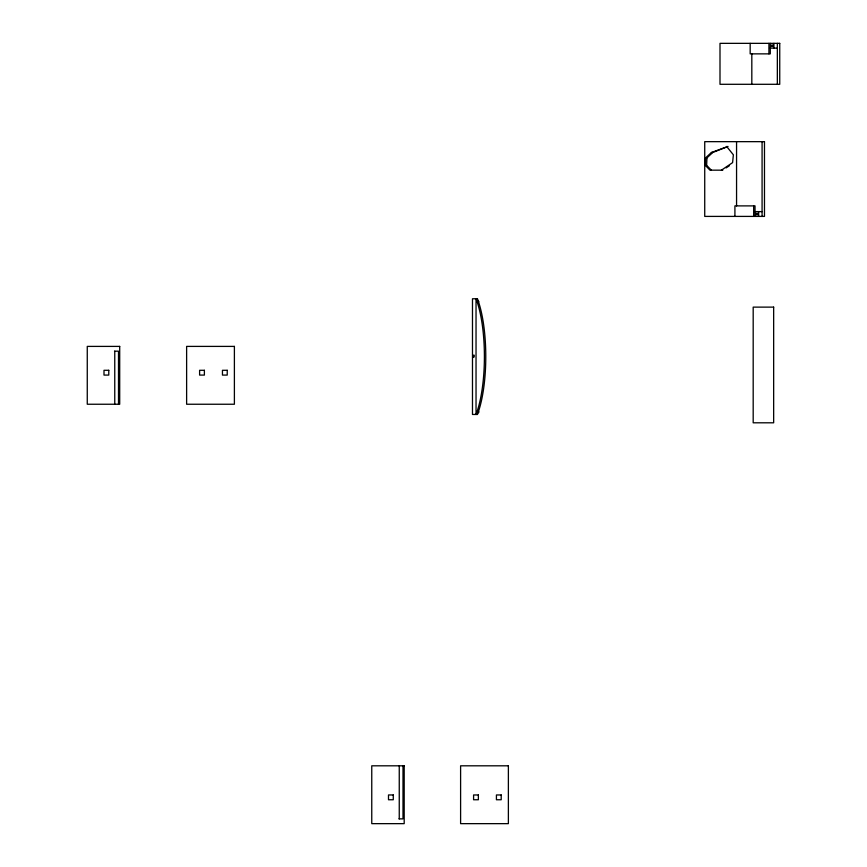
<?xml version="1.0" encoding="UTF-8"?>
<svg xmlns="http://www.w3.org/2000/svg" width="867" height="867" viewBox="0 0 867 867"><rect width="100%" height="100%" fill="white"/><g stroke="black" fill="none" stroke-linecap="round" stroke-linejoin="round"><path stroke-width="1.3" d="M477.674 301.348L477.283 300.806M722.796 170.17L709.975 170.17L705.283 165.337L705.619 157.848L711.417 152.484L727.998 146.447L712.782 152.484L706.973 157.848L705.619 157.848M711.341 170.17L706.638 165.337L706.973 157.848M721.431 170.17L732.593 162.628L733.363 154.814L726.633 146.447M726.145 167.905L729.483 165.64M769.517 48.129L777.341 48.129M711.417 152.484L712.782 152.484M705.283 165.337L706.638 165.337M754.247 211.624L762.082 211.624M477.414 414.459A72.665 21.187 90 0 0 477.414 298.768L472.482 298.768L472.482 414.459L477.414 414.459L477.414 411.771M114.498 351.178L118.508 351.178L118.508 404.239M398.993 818.871L403.003 818.871L403.003 765.81M777.341 43.35L777.341 84.294M773.917 43.35L773.917 48.129M770.286 43.35L770.286 53.862L750.172 53.862L750.172 43.35M768.921 43.35L768.921 53.862M762.082 141.657L762.082 216.403M758.658 211.624L758.658 216.403M755.027 216.403L755.027 205.891L734.913 205.891L734.913 216.403M753.661 205.891L753.661 216.403M751.819 53.862L751.819 84.294M736.56 141.657L736.56 205.891M477.414 298.768L477.414 301.467M399.253 765.81L399.253 818.871M114.758 351.178L114.758 404.239M757.259 213.867C757.628 217.064 758.072 211.396 757.259 213.867M478.378 411.933C478.638 414.372 479.017 410.004 478.378 411.933M756.154 213.791C756.425 217.086 757.043 211.548 756.154 213.791M771.413 45.517C771.663 48.79 772.334 43.328 771.413 45.517M473.404 355.763C473.783 360.813 474.737 352.425 473.404 355.763M772.53 45.496C772.768 48.823 773.451 43.339 772.53 45.496M478.389 300.925L478.627 301.868L478.389 300.925M779.736 43.35L720 43.35L720 84.294L779.736 84.294L779.736 43.35M764.477 141.657L704.73 141.657L704.73 216.403L764.477 216.403L764.477 141.657M773.657 307.124L753.185 307.124L753.185 422.803L773.657 422.803L773.657 307.124M119.7 346.399L87.264 346.399L87.264 404.239L119.7 404.239L119.7 346.399M234.393 346.399L186.622 346.399L186.622 404.239L234.393 404.239L234.393 346.399M108.776 370.296L103.997 370.296L103.997 375.086L108.776 375.086L108.776 370.296M204.384 370.296L199.605 370.296L199.605 375.086L204.384 375.086L204.384 370.296M227.23 370.296L222.451 370.296L222.451 375.086L227.23 375.086L227.23 370.296M404.195 765.81L371.759 765.81L371.759 823.65L404.195 823.65L404.195 765.81M508.376 765.81L460.605 765.81L460.605 823.65L508.376 823.65L508.376 765.81M393.271 794.963L388.492 794.963L388.492 799.753L393.271 799.753L393.271 794.963M478.367 794.963L473.588 794.963L473.588 799.753L478.367 799.753L478.367 794.963M501.202 794.963L496.423 794.963L496.423 799.753L501.202 799.753L501.202 794.963M476.037 414.459L476.037 298.768A72.665 21.187 -90 0 1 476.037 414.459"/></g></svg>
